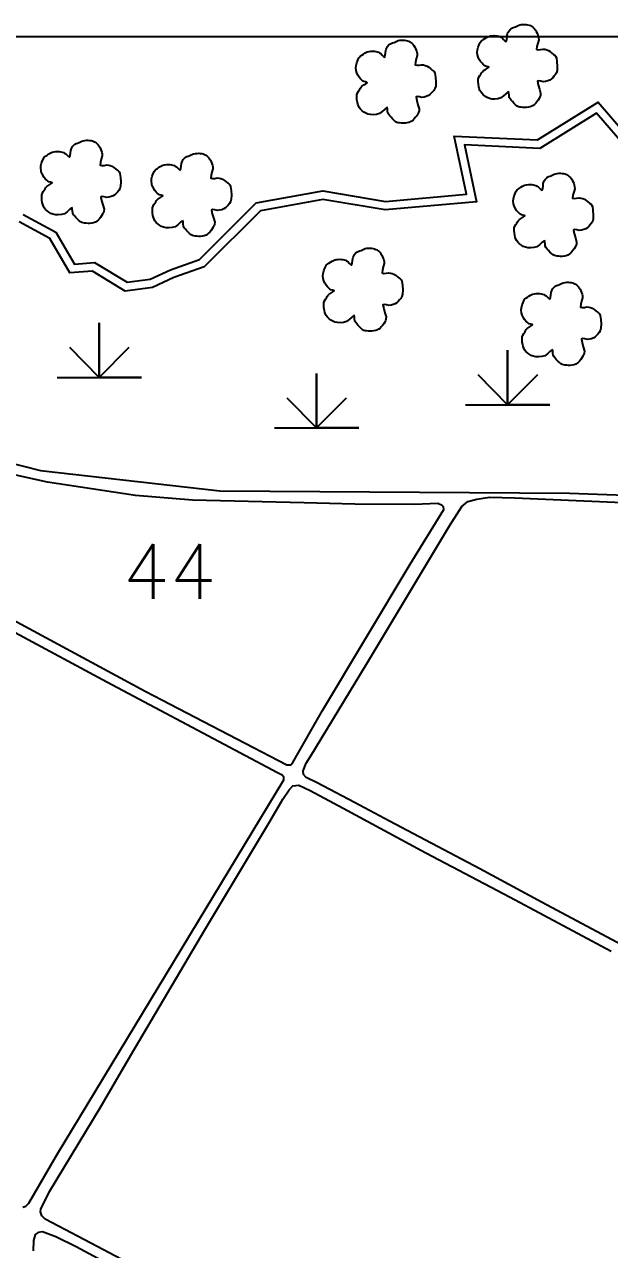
# Model space of a CAD drawing. Header units: millimetres. Extents: x 733975 to 738430, y 7821792 to 7824942.
# Drawn here: x 736078.7 to 736287.3, y 7823367.4 to 7823804.3 of the extents above; entities that cross this region are included whole.
import ezdxf
from ezdxf.enums import TextEntityAlignment as Align

# ---------------------------------------------------------------- set-up
doc = ezdxf.new("R2010")
doc.units = ezdxf.units.MM
doc.linetypes.add('CONTINUO', pattern=[0])
for name, color, linetype in [('0114001021', 1, 'Continuous'), ('0114001021023', 5, 'Continuous'), ('0114001021043', 5, 'Continuous'), ('0114001021044', 5, 'Continuous'), ('0114001021045', 5, 'Continuous'), ('0114001021046', 5, 'Continuous'), ("CURSOS_D'AGUA", 174, 'Continuous'), ('MALHA', 8, 'Continuous'), ('MARGEM', 5, 'Continuous'), ('MATO', 3, 'Continuous'), ('NÃO PLANTOU', 3, 'Continuous'), ('TEXTO', 7, 'Continuous')]:
    doc.layers.add(name, color=color, linetype=linetype)
doc.styles.add('Simplex', font='simplex.shx')

# ---------------------------------------------------------------- blocks, each defined once
blk = doc.blocks.new('Vegetação Brejo')
at = {"layer": 'MARGEM', "color": 54, "linetype": 'CONTINUO'}
for p, q in [((30072.76, 13774.94), (30072.76, 13797.29)), ((30072.76, 13797.29), (30072.76, 13774.94)), ((30072.76, 13774.94), (30060.66, 13787.2)), ((30060.66, 13787.2), (30072.76, 13774.94)), ((30072.76, 13774.94), (30084.95, 13787.15)), ((30084.95, 13787.15), (30072.76, 13774.94)), ((30055.5, 13774.94), (30072.76, 13774.94)), ((30072.76, 13774.94), (30090.02, 13774.94)), ((30090.02, 13774.94), (30072.76, 13774.94)), ((30072.76, 13774.94), (30072.76, 13774.94))]:
    blk.add_line(p, q, dxfattribs=at)

msp = doc.modelspace()

# ---------------------------------------------------------------- linework, layer by layer
at = {"layer": '0114001021', "ltscale": 80}
msp.add_lwpolyline([(736048.37, 7823654.35), (736084.36, 7823645.25), (736148.29, 7823637.98), (736273.05, 7823637.19), (736396.38, 7823632.81), (736448.83, 7823632.94), (736476.17, 7823633.22), (736536.46, 7823626.78), (736618.19, 7823617.84), (736649.92, 7823610.98), (736722.34, 7823596.54), (736770.37, 7823602.27), (736802.96, 7823592.25), (736846.1, 7823574.75)], dxfattribs=at)
at = {"layer": '0114001021023', "flags": 128}
msp.add_lwpolyline([(736129.5, 7823350.83), (736097.15, 7823368.32), (736089.78, 7823371.93), (736085.1, 7823373.68), (736083.55, 7823373.41), (736082.41, 7823372.7), (736081.89, 7823370.65), (736081.75, 7823366.91)], dxfattribs=at)
at = {"layer": '0114001021043'}
msp.add_lwpolyline([(736078.02, 7823382.46), (736079.14, 7823382.81), (736080.17, 7823383.89), (736090.08, 7823400.86), (736171.17, 7823534.93), (736171.12, 7823535.85), (736170.55, 7823536.55), (736168.94, 7823537.36), (736108.02, 7823569.73), (736037.88, 7823607.4)], dxfattribs=at)
at = {"layer": '0114001021044'}
msp.add_lwpolyline([(736065.5, 7823596.81), (736121.67, 7823566.59), (736172.18, 7823540.28), (736173.62, 7823540.24), (736174.38, 7823541.04), (736185, 7823559.59), (736216.29, 7823611.83), (736228.27, 7823631.3), (736228.12, 7823632.27), (736227.65, 7823632.79), (736226.07, 7823633.41), (736217.64, 7823633.06), (736196.55, 7823633.23), (736178.37, 7823633.73), (736138.58, 7823634.67), (736118.24, 7823636.3), (736086.84, 7823641.07), (736073.44, 7823644.03)], dxfattribs=at)
at = {"layer": '0114001021045'}
msp.add_lwpolyline([(736119.98, 7823360.39), (736097.82, 7823372.08), (736086.06, 7823378.24), (736084.89, 7823379.42), (736084.4, 7823380.86), (736084.47, 7823381.73), (736087.61, 7823388.1), (736105.68, 7823417.88), (736116.65, 7823436.67), (736142.97, 7823481.39), (736165.79, 7823519.51), (736170.83, 7823527.96), (736173.05, 7823531.31), (736174.41, 7823532.79), (736176.5, 7823533.06), (736180.59, 7823531.05), (736192.35, 7823524.83), (736221.87, 7823508.93), (736251.87, 7823493.08), (736287.95, 7823473.77)], dxfattribs=at)
at = {"layer": '0114001021046'}
msp.add_lwpolyline([(736296.98, 7823473.21), (736263.34, 7823491.18), (736241.1, 7823503.2), (736208.89, 7823520.15), (736196.36, 7823526.88), (736183.01, 7823533.82), (736179.1, 7823535.72), (736178.23, 7823536.84), (736178.01, 7823538.09), (736179.13, 7823540.91), (736180.83, 7823543.42), (736200.67, 7823576.17), (736230.21, 7823625.51), (736234.63, 7823632.37), (736236.79, 7823634.14), (736240.02, 7823634.98), (736244.49, 7823635.67), (736253.62, 7823635.51), (736305.64, 7823633.25)], dxfattribs=at)
at = {"layer": "CURSOS_D'AGUA", "color": 174, "linetype": 'Continuous'}
for points in [[(736078.19, 7823736.6), (736089.86, 7823730.28), (736096.45, 7823718.86), (736103.63, 7823719.44), (736115.24, 7823712.37), (736123.5, 7823713.43), (736130.8, 7823716.86), (736141.06, 7823720.52), (736161.34, 7823740.66), (736185.03, 7823744.99), (736207.38, 7823741.19), (736236.3, 7823743.81), (736231.89, 7823764.54), (736261.65, 7823763.14), (736283.28, 7823776.62), (736295.01, 7823762.99)], [(736294.68, 7823758.76), (736282.68, 7823772.71), (736262.44, 7823760.09), (736235.64, 7823761.36), (736239.94, 7823741.12), (736207.26, 7823738.16), (736185.05, 7823741.94), (736162.8, 7823737.87), (736142.7, 7823717.92), (736131.95, 7823714.08), (736124.35, 7823710.51), (736114.58, 7823709.26), (736102.9, 7823716.37), (736094.8, 7823715.71), (736087.68, 7823728.04), (736076.71, 7823733.99)]]:
    msp.add_lwpolyline(points, dxfattribs=at)
at = {"layer": 'MALHA', "color": 8}
msp.add_lwpolyline([(735484.81, 7823800), (738249.69, 7823800)], dxfattribs=at)
at = {"layer": 'MATO', "color": 94, "linetype": 'CONTINUO'}
for points in [[(736251.18, 7823780.27, 0), (736250.4, 7823779.6, 0), (736249.55, 7823778.83, 0), (736248.62, 7823778.12, 0), (736247.53, 7823777.82, 0), (736246.43, 7823777.7, 0), (736245.37, 7823777.74, 0), (736244.51, 7823777.93, 0), (736243.74, 7823778.24, 0), (736243.05, 7823778.65, 0), (736242.41, 7823779.13, 0), (736241.86, 7823779.67, 0), (736241.41, 7823780.26, 0), (736241.1, 7823780.82, 0), (736240.88, 7823781.43, 0), (736240.73, 7823782.11, 0), (736240.58, 7823783.02, 0), (736240.51, 7823783.95, 0), (736240.54, 7823784.85, 0), (736240.77, 7823785.51, 0), (736241.08, 7823786.08, 0), (736241.43, 7823786.57, 0), (736241.69, 7823787.03, 0), (736241.99, 7823787.45, 0), (736242.37, 7823787.85, 0), (736243.08, 7823788.32, 0), (736243.76, 7823788.75, 0), (736244.24, 7823789.12, 0), (736244.03, 7823789.27, 0), (736243.59, 7823789.38, 0), (736243.05, 7823789.5, 0), (736242.66, 7823789.73, 0), (736242.28, 7823790.04, 0), (736241.87, 7823790.47, 0), (736241.37, 7823791.1, 0), (736240.89, 7823791.84, 0), (736240.49, 7823792.65, 0), (736240.27, 7823793.48, 0), (736240.19, 7823794.35, 0), (736240.24, 7823795.24, 0), (736240.49, 7823796.22, 0), (736240.84, 7823797.14, 0), (736241.24, 7823797.94, 0), (736241.54, 7823798.36, 0), (736241.88, 7823798.66, 0), (736242.29, 7823798.91, 0), (736242.86, 7823799.33, 0), (736243.51, 7823799.73, 0), (736244.2, 7823800.08, 0), (736244.88, 7823800.25, 0), (736245.55, 7823800.33, 0), (736246.2, 7823800.35, 0), (736246.78, 7823800.32, 0), (736247.31, 7823800.24, 0), (736247.81, 7823800.12, 0), (736248.24, 7823799.98, 0), (736248.66, 7823799.78, 0), (736249.07, 7823799.53, 0), (736249.58, 7823798.98, 0), (736250.05, 7823798.51, 0), (736250.46, 7823798.29, 0), (736250.67, 7823798.93, 0), (736250.79, 7823799.78, 0), (736250.88, 7823800.66, 0), (736250.97, 7823801.05, 0), (736251.08, 7823801.34, 0), (736251.23, 7823801.61, 0), (736251.51, 7823802.06, 0), (736251.86, 7823802.51, 0), (736252.27, 7823802.92, 0), (736252.76, 7823803.15, 0), (736253.28, 7823803.33, 0), (736253.82, 7823803.49, 0), (736254.31, 7823803.73, 0), (736254.81, 7823803.96, 0), (736255.33, 7823804.16, 0), (736255.88, 7823804.26, 0), (736256.45, 7823804.31, 0), (736257.02, 7823804.31, 0), (736257.58, 7823804.28, 0), (736258.12, 7823804.21, 0), (736258.63, 7823804.09, 0), (736259.1, 7823803.9, 0), (736259.53, 7823803.67, 0), (736259.93, 7823803.4, 0), (736260.28, 7823803.1, 0), (736260.6, 7823802.76, 0), (736260.9, 7823802.35, 0), (736261.22, 7823801.84, 0), (736261.5, 7823801.28, 0), (736261.75, 7823800.68, 0), (736261.94, 7823800.14, 0), (736262.06, 7823799.53, 0), (736262.08, 7823798.81, 0), (736261.74, 7823797.63, 0), (736261.43, 7823796.47, 0), (736261.31, 7823795.5, 0), (736261.91, 7823795.33, 0), (736262.73, 7823795.38, 0), (736263.63, 7823795.53, 0), (736264.31, 7823795.46, 0), (736264.94, 7823795.31, 0), (736265.56, 7823795.07, 0), (736266.21, 7823794.64, 0), (736266.82, 7823794.14, 0), (736267.37, 7823793.63, 0), (736267.79, 7823793.4, 0), (736268.13, 7823793.06, 0), (736268.38, 7823792.48, 0), (736268.58, 7823791.05, 0), (736268.68, 7823789.45, 0), (736268.65, 7823787.91, 0), (736268.38, 7823787.04, 0), (736267.99, 7823786.38, 0), (736267.53, 7823785.87, 0), (736267.1, 7823785.34, 0), (736266.61, 7823784.88, 0), (736266.04, 7823784.51, 0), (736265.3, 7823784.21, 0), (736264.5, 7823784, 0), (736263.7, 7823783.88, 0), (736262.84, 7823784.11, 0), (736262.12, 7823784.24, 0), (736261.64, 7823784.06, 0), (736261.89, 7823782.79, 0), (736262.32, 7823781.29, 0), (736262.74, 7823779.79, 0), (736262.71, 7823779.03, 0), (736262.53, 7823778.46, 0), (736262.24, 7823777.98, 0), (736261.88, 7823777.36, 0), (736261.46, 7823776.77, 0), (736261, 7823776.24, 0), (736260.59, 7823775.81, 0), (736260.14, 7823775.45, 0), (736259.65, 7823775.16, 0), (736259.04, 7823774.93, 0), (736258.39, 7823774.78, 0), (736257.72, 7823774.68, 0), (736257.05, 7823774.67, 0), (736256.41, 7823774.71, 0), (736255.8, 7823774.8, 0), (736255.3, 7823774.86, 0), (736254.83, 7823774.98, 0), (736254.37, 7823775.21, 0), (736253.81, 7823775.68, 0), (736253.25, 7823776.23, 0), (736252.72, 7823776.82, 0), (736252.28, 7823777.28, 0), (736251.9, 7823777.75, 0), (736251.6, 7823778.28, 0), (736251.52, 7823779.08, 0), (736251.43, 7823779.85, 0), (736251.26, 7823780.49, 0)], [(736207.86, 7823774.7, 0), (736207.08, 7823774.03, 0), (736206.23, 7823773.27, 0), (736205.3, 7823772.55, 0), (736204.21, 7823772.25, 0), (736203.11, 7823772.14, 0), (736202.05, 7823772.18, 0), (736201.19, 7823772.36, 0), (736200.42, 7823772.67, 0), (736199.73, 7823773.08, 0), (736199.09, 7823773.56, 0), (736198.54, 7823774.1, 0), (736198.09, 7823774.69, 0), (736197.78, 7823775.25, 0), (736197.56, 7823775.86, 0), (736197.41, 7823776.54, 0), (736197.26, 7823777.45, 0), (736197.19, 7823778.39, 0), (736197.22, 7823779.28, 0), (736197.45, 7823779.94, 0), (736197.76, 7823780.51, 0), (736198.11, 7823781.01, 0), (736198.37, 7823781.46, 0), (736198.67, 7823781.88, 0), (736199.05, 7823782.28, 0), (736199.76, 7823782.75, 0), (736200.44, 7823783.18, 0), (736200.92, 7823783.55, 0), (736200.71, 7823783.7, 0), (736200.27, 7823783.81, 0), (736199.73, 7823783.93, 0), (736199.34, 7823784.16, 0), (736198.96, 7823784.48, 0), (736198.55, 7823784.9, 0), (736198.05, 7823785.53, 0), (736197.57, 7823786.27, 0), (736197.17, 7823787.08, 0), (736196.95, 7823787.91, 0), (736196.87, 7823788.78, 0), (736196.92, 7823789.67, 0), (736197.17, 7823790.65, 0), (736197.52, 7823791.58, 0), (736197.92, 7823792.37, 0), (736198.22, 7823792.79, 0), (736198.56, 7823793.09, 0), (736198.96, 7823793.34, 0), (736199.54, 7823793.76, 0), (736200.19, 7823794.17, 0), (736200.88, 7823794.51, 0), (736201.56, 7823794.68, 0), (736202.23, 7823794.76, 0), (736202.88, 7823794.78, 0), (736203.46, 7823794.75, 0), (736203.99, 7823794.67, 0), (736204.49, 7823794.55, 0), (736204.92, 7823794.41, 0), (736205.34, 7823794.22, 0), (736205.75, 7823793.96, 0), (736206.26, 7823793.41, 0), (736206.73, 7823792.95, 0), (736207.14, 7823792.72, 0), (736207.35, 7823793.36, 0), (736207.47, 7823794.21, 0), (736207.56, 7823795.09, 0), (736207.65, 7823795.48, 0), (736207.76, 7823795.77, 0), (736207.91, 7823796.04, 0), (736208.19, 7823796.49, 0), (736208.54, 7823796.94, 0), (736208.95, 7823797.35, 0), (736209.44, 7823797.58, 0), (736209.96, 7823797.76, 0), (736210.5, 7823797.92, 0), (736210.99, 7823798.16, 0), (736211.49, 7823798.39, 0), (736212.01, 7823798.59, 0), (736212.56, 7823798.69, 0), (736213.13, 7823798.74, 0), (736213.7, 7823798.75, 0), (736214.26, 7823798.72, 0), (736214.8, 7823798.64, 0), (736215.31, 7823798.52, 0), (736215.78, 7823798.33, 0), (736216.21, 7823798.1, 0), (736216.61, 7823797.83, 0), (736216.96, 7823797.53, 0), (736217.28, 7823797.19, 0), (736217.58, 7823796.78, 0), (736217.9, 7823796.27, 0), (736218.18, 7823795.71, 0), (736218.43, 7823795.11, 0), (736218.62, 7823794.57, 0), (736218.74, 7823793.97, 0), (736218.76, 7823793.25, 0), (736218.42, 7823792.06, 0), (736218.11, 7823790.9, 0), (736217.99, 7823789.93, 0), (736218.59, 7823789.76, 0), (736219.41, 7823789.82, 0), (736220.31, 7823789.96, 0), (736220.99, 7823789.89, 0), (736221.62, 7823789.74, 0), (736222.24, 7823789.5, 0), (736222.89, 7823789.07, 0), (736223.5, 7823788.57, 0), (736224.05, 7823788.06, 0), (736224.47, 7823787.83, 0), (736224.81, 7823787.5, 0), (736225.06, 7823786.92, 0), (736225.26, 7823785.48, 0), (736225.36, 7823783.88, 0), (736225.33, 7823782.35, 0), (736225.06, 7823781.48, 0), (736224.67, 7823780.82, 0), (736224.21, 7823780.3, 0), (736223.78, 7823779.77, 0), (736223.29, 7823779.31, 0), (736222.72, 7823778.94, 0), (736221.98, 7823778.64, 0), (736221.18, 7823778.44, 0), (736220.38, 7823778.31, 0), (736219.52, 7823778.54, 0), (736218.8, 7823778.67, 0), (736218.32, 7823778.49, 0), (736218.57, 7823777.22, 0), (736219, 7823775.72, 0), (736219.42, 7823774.23, 0), (736219.39, 7823773.47, 0), (736219.21, 7823772.89, 0), (736218.92, 7823772.41, 0), (736218.56, 7823771.79, 0), (736218.14, 7823771.21, 0), (736217.68, 7823770.67, 0), (736217.27, 7823770.24, 0), (736216.82, 7823769.88, 0), (736216.33, 7823769.59, 0), (736215.72, 7823769.37, 0), (736215.07, 7823769.21, 0), (736214.4, 7823769.12, 0), (736213.73, 7823769.1, 0), (736213.09, 7823769.15, 0), (736212.48, 7823769.23, 0), (736211.98, 7823769.29, 0), (736211.51, 7823769.41, 0), (736211.05, 7823769.64, 0), (736210.49, 7823770.11, 0), (736209.93, 7823770.67, 0), (736209.4, 7823771.25, 0), (736208.96, 7823771.71, 0), (736208.58, 7823772.19, 0), (736208.28, 7823772.71, 0), (736208.2, 7823773.51, 0), (736208.11, 7823774.28, 0), (736207.94, 7823774.92, 0)], [(736095.47, 7823738.96, 0), (736094.69, 7823738.29, 0), (736093.84, 7823737.53, 0), (736092.91, 7823736.81, 0), (736091.82, 7823736.52, 0), (736090.72, 7823736.4, 0), (736089.66, 7823736.44, 0), (736088.8, 7823736.62, 0), (736088.03, 7823736.93, 0), (736087.34, 7823737.34, 0), (736086.7, 7823737.82, 0), (736086.15, 7823738.37, 0), (736085.7, 7823738.95, 0), (736085.39, 7823739.51, 0), (736085.17, 7823740.12, 0), (736085.02, 7823740.81, 0), (736084.87, 7823741.71, 0), (736084.8, 7823742.65, 0), (736084.83, 7823743.54, 0), (736085.06, 7823744.2, 0), (736085.37, 7823744.77, 0), (736085.72, 7823745.27, 0), (736085.98, 7823745.72, 0), (736086.28, 7823746.14, 0), (736086.66, 7823746.54, 0), (736087.37, 7823747.01, 0), (736088.05, 7823747.45, 0), (736088.53, 7823747.81, 0), (736088.32, 7823747.97, 0), (736087.88, 7823748.07, 0), (736087.34, 7823748.19, 0), (736086.95, 7823748.42, 0), (736086.57, 7823748.74, 0), (736086.16, 7823749.16, 0), (736085.66, 7823749.79, 0), (736085.18, 7823750.53, 0), (736084.78, 7823751.34, 0), (736084.56, 7823752.18, 0), (736084.48, 7823753.04, 0), (736084.53, 7823753.94, 0), (736084.78, 7823754.91, 0), (736085.13, 7823755.84, 0), (736085.53, 7823756.64, 0), (736085.83, 7823757.06, 0), (736086.17, 7823757.35, 0), (736086.58, 7823757.6, 0), (736087.15, 7823758.02, 0), (736087.8, 7823758.43, 0), (736088.49, 7823758.77, 0), (736089.17, 7823758.94, 0), (736089.84, 7823759.03, 0), (736090.49, 7823759.04, 0), (736091.07, 7823759.01, 0), (736091.6, 7823758.93, 0), (736092.1, 7823758.81, 0), (736092.53, 7823758.67, 0), (736092.95, 7823758.48, 0), (736093.36, 7823758.22, 0), (736093.87, 7823757.67, 0), (736094.34, 7823757.21, 0), (736094.75, 7823756.98, 0), (736094.96, 7823757.62, 0), (736095.08, 7823758.47, 0), (736095.17, 7823759.35, 0), (736095.26, 7823759.74, 0), (736095.37, 7823760.03, 0), (736095.52, 7823760.3, 0), (736095.8, 7823760.75, 0), (736096.15, 7823761.21, 0), (736096.56, 7823761.62, 0), (736097.05, 7823761.85, 0), (736097.57, 7823762.02, 0), (736098.11, 7823762.18, 0), (736098.6, 7823762.42, 0), (736099.1, 7823762.66, 0), (736099.62, 7823762.85, 0), (736100.18, 7823762.95, 0), (736100.74, 7823763, 0), (736101.31, 7823763.01, 0), (736101.87, 7823762.98, 0), (736102.41, 7823762.9, 0), (736102.92, 7823762.78, 0), (736103.39, 7823762.59, 0), (736103.82, 7823762.36, 0), (736104.22, 7823762.09, 0), (736104.57, 7823761.79, 0), (736104.89, 7823761.45, 0), (736105.19, 7823761.04, 0), (736105.51, 7823760.53, 0), (736105.79, 7823759.97, 0), (736106.04, 7823759.37, 0), (736106.24, 7823758.83, 0), (736106.35, 7823758.23, 0), (736106.37, 7823757.51, 0), (736106.03, 7823756.33, 0), (736105.72, 7823755.16, 0), (736105.6, 7823754.19, 0), (736106.2, 7823754.02, 0), (736107.02, 7823754.08, 0), (736107.92, 7823754.22, 0), (736108.6, 7823754.15, 0), (736109.23, 7823754, 0), (736109.85, 7823753.76, 0), (736110.5, 7823753.33, 0), (736111.11, 7823752.84, 0), (736111.66, 7823752.33, 0), (736112.08, 7823752.09, 0), (736112.42, 7823751.76, 0), (736112.67, 7823751.18, 0), (736112.87, 7823749.74, 0), (736112.97, 7823748.14, 0), (736112.94, 7823746.61, 0), (736112.67, 7823745.74, 0), (736112.28, 7823745.08, 0), (736111.82, 7823744.56, 0), (736111.39, 7823744.03, 0), (736110.9, 7823743.57, 0), (736110.33, 7823743.2, 0), (736109.59, 7823742.91, 0), (736108.79, 7823742.7, 0), (736107.99, 7823742.57, 0), (736107.13, 7823742.8, 0), (736106.41, 7823742.93, 0), (736105.93, 7823742.75, 0), (736106.18, 7823741.49, 0), (736106.61, 7823739.98, 0), (736107.03, 7823738.49, 0), (736107, 7823737.73, 0), (736106.82, 7823737.15, 0), (736106.53, 7823736.67, 0), (736106.17, 7823736.05, 0), (736105.75, 7823735.47, 0), (736105.29, 7823734.93, 0), (736104.88, 7823734.5, 0), (736104.43, 7823734.14, 0), (736103.94, 7823733.85, 0), (736103.33, 7823733.63, 0), (736102.68, 7823733.47, 0), (736102.01, 7823733.38, 0), (736101.34, 7823733.36, 0), (736100.7, 7823733.41, 0), (736100.09, 7823733.49, 0), (736099.6, 7823733.55, 0), (736099.13, 7823733.68, 0), (736098.66, 7823733.9, 0), (736098.1, 7823734.37, 0), (736097.54, 7823734.93, 0), (736097.01, 7823735.52, 0), (736096.57, 7823735.97, 0), (736096.19, 7823736.45, 0), (736095.89, 7823736.97, 0), (736095.81, 7823737.77, 0), (736095.72, 7823738.54, 0), (736095.55, 7823739.18, 0)], [(736134.95, 7823734.32, 0), (736134.17, 7823733.65, 0), (736133.32, 7823732.88, 0), (736132.39, 7823732.17, 0), (736131.3, 7823731.87, 0), (736130.2, 7823731.76, 0), (736129.14, 7823731.8, 0), (736128.27, 7823731.98, 0), (736127.5, 7823732.29, 0), (736126.82, 7823732.7, 0), (736126.18, 7823733.18, 0), (736125.63, 7823733.72, 0), (736125.17, 7823734.31, 0), (736124.86, 7823734.87, 0), (736124.64, 7823735.48, 0), (736124.49, 7823736.16, 0), (736124.35, 7823737.07, 0), (736124.28, 7823738.01, 0), (736124.31, 7823738.9, 0), (736124.54, 7823739.56, 0), (736124.84, 7823740.13, 0), (736125.2, 7823740.62, 0), (736125.46, 7823741.08, 0), (736125.76, 7823741.5, 0), (736126.13, 7823741.9, 0), (736126.85, 7823742.37, 0), (736127.52, 7823742.8, 0), (736128, 7823743.17, 0), (736127.8, 7823743.32, 0), (736127.36, 7823743.43, 0), (736126.81, 7823743.55, 0), (736126.43, 7823743.78, 0), (736126.04, 7823744.1, 0), (736125.64, 7823744.52, 0), (736125.13, 7823745.15, 0), (736124.66, 7823745.89, 0), (736124.25, 7823746.7, 0), (736124.04, 7823747.53, 0), (736123.96, 7823748.4, 0), (736124.01, 7823749.29, 0), (736124.26, 7823750.27, 0), (736124.61, 7823751.2, 0), (736125, 7823751.99, 0), (736125.31, 7823752.41, 0), (736125.65, 7823752.71, 0), (736126.05, 7823752.96, 0), (736126.63, 7823753.38, 0), (736127.28, 7823753.79, 0), (736127.96, 7823754.13, 0), (736128.64, 7823754.3, 0), (736129.32, 7823754.38, 0), (736129.97, 7823754.4, 0), (736130.54, 7823754.37, 0), (736131.08, 7823754.29, 0), (736131.57, 7823754.17, 0), (736132.01, 7823754.03, 0), (736132.43, 7823753.84, 0), (736132.84, 7823753.58, 0), (736133.34, 7823753.03, 0), (736133.82, 7823752.57, 0), (736134.23, 7823752.34, 0), (736134.43, 7823752.98, 0), (736134.56, 7823753.83, 0), (736134.65, 7823754.71, 0), (736134.73, 7823755.1, 0), (736134.84, 7823755.39, 0), (736135, 7823755.66, 0), (736135.28, 7823756.11, 0), (736135.63, 7823756.56, 0), (736136.04, 7823756.97, 0), (736136.52, 7823757.2, 0), (736137.05, 7823757.38, 0), (736137.58, 7823757.54, 0), (736138.08, 7823757.78, 0), (736138.58, 7823758.01, 0), (736139.09, 7823758.21, 0), (736139.65, 7823758.31, 0), (736140.22, 7823758.36, 0), (736140.79, 7823758.37, 0), (736141.34, 7823758.34, 0), (736141.88, 7823758.26, 0), (736142.39, 7823758.14, 0), (736142.86, 7823757.95, 0), (736143.3, 7823757.72, 0), (736143.7, 7823757.45, 0), (736144.05, 7823757.15, 0), (736144.37, 7823756.81, 0), (736144.67, 7823756.4, 0), (736144.98, 7823755.89, 0), (736145.27, 7823755.33, 0), (736145.51, 7823754.73, 0), (736145.71, 7823754.19, 0), (736145.83, 7823753.59, 0), (736145.85, 7823752.87, 0), (736145.5, 7823751.68, 0), (736145.2, 7823750.52, 0), (736145.07, 7823749.55, 0), (736145.68, 7823749.38, 0), (736146.5, 7823749.44, 0), (736147.4, 7823749.58, 0), (736148.07, 7823749.51, 0), (736148.71, 7823749.36, 0), (736149.32, 7823749.12, 0), (736149.97, 7823748.69, 0), (736150.59, 7823748.19, 0), (736151.14, 7823747.68, 0), (736151.56, 7823747.45, 0), (736151.89, 7823747.12, 0), (736152.14, 7823746.54, 0), (736152.35, 7823745.1, 0), (736152.45, 7823743.5, 0), (736152.41, 7823741.97, 0), (736152.15, 7823741.09, 0), (736151.76, 7823740.44, 0), (736151.29, 7823739.92, 0), (736150.86, 7823739.39, 0), (736150.37, 7823738.93, 0), (736149.81, 7823738.56, 0), (736149.06, 7823738.26, 0), (736148.27, 7823738.05, 0), (736147.46, 7823737.93, 0), (736146.6, 7823738.16, 0), (736145.88, 7823738.29, 0), (736145.41, 7823738.11, 0), (736145.66, 7823736.84, 0), (736146.08, 7823735.34, 0), (736146.51, 7823733.85, 0), (736146.47, 7823733.08, 0), (736146.3, 7823732.51, 0), (736146, 7823732.03, 0), (736145.64, 7823731.41, 0), (736145.22, 7823730.83, 0), (736144.77, 7823730.29, 0), (736144.35, 7823729.86, 0), (736143.91, 7823729.5, 0), (736143.41, 7823729.21, 0), (736142.8, 7823728.99, 0), (736142.15, 7823728.83, 0), (736141.48, 7823728.74, 0), (736140.82, 7823728.72, 0), (736140.18, 7823728.77, 0), (736139.57, 7823728.85, 0), (736139.07, 7823728.91, 0), (736138.6, 7823729.03, 0), (736138.13, 7823729.26, 0), (736137.57, 7823729.73, 0), (736137.01, 7823730.29, 0), (736136.49, 7823730.87, 0), (736136.04, 7823731.33, 0), (736135.67, 7823731.81, 0), (736135.37, 7823732.33, 0), (736135.28, 7823733.13, 0), (736135.2, 7823733.9, 0), (736135.03, 7823734.54, 0)], [(736264.02, 7823727.2, 0), (736263.24, 7823726.53, 0), (736262.39, 7823725.76, 0), (736261.46, 7823725.05, 0), (736260.37, 7823724.75, 0), (736259.27, 7823724.63, 0), (736258.21, 7823724.67, 0), (736257.34, 7823724.86, 0), (736256.58, 7823725.17, 0), (736255.89, 7823725.58, 0), (736255.25, 7823726.06, 0), (736254.7, 7823726.6, 0), (736254.25, 7823727.19, 0), (736253.94, 7823727.75, 0), (736253.71, 7823728.36, 0), (736253.57, 7823729.04, 0), (736253.42, 7823729.95, 0), (736253.35, 7823730.88, 0), (736253.38, 7823731.78, 0), (736253.61, 7823732.44, 0), (736253.92, 7823733.01, 0), (736254.27, 7823733.5, 0), (736254.53, 7823733.96, 0), (736254.83, 7823734.38, 0), (736255.2, 7823734.78, 0), (736255.92, 7823735.25, 0), (736256.6, 7823735.68, 0), (736257.08, 7823736.05, 0), (736256.87, 7823736.2, 0), (736256.43, 7823736.31, 0), (736255.89, 7823736.43, 0), (736255.5, 7823736.66, 0), (736255.11, 7823736.97, 0), (736254.71, 7823737.4, 0), (736254.21, 7823738.03, 0), (736253.73, 7823738.77, 0), (736253.33, 7823739.58, 0), (736253.11, 7823740.41, 0), (736253.03, 7823741.28, 0), (736253.08, 7823742.17, 0), (736253.33, 7823743.15, 0), (736253.68, 7823744.07, 0), (736254.08, 7823744.87, 0), (736254.38, 7823745.29, 0), (736254.72, 7823745.59, 0), (736255.12, 7823745.84, 0), (736255.7, 7823746.26, 0), (736256.35, 7823746.66, 0), (736257.03, 7823747.01, 0), (736257.72, 7823747.18, 0), (736258.39, 7823747.26, 0), (736259.04, 7823747.28, 0), (736259.62, 7823747.25, 0), (736260.15, 7823747.17, 0), (736260.64, 7823747.05, 0), (736261.08, 7823746.91, 0), (736261.5, 7823746.71, 0), (736261.91, 7823746.46, 0), (736262.42, 7823745.91, 0), (736262.89, 7823745.44, 0), (736263.3, 7823745.22, 0), (736263.5, 7823745.86, 0), (736263.63, 7823746.71, 0), (736263.72, 7823747.59, 0), (736263.81, 7823747.98, 0), (736263.92, 7823748.27, 0), (736264.07, 7823748.54, 0), (736264.35, 7823748.99, 0), (736264.7, 7823749.44, 0), (736265.11, 7823749.85, 0), (736265.6, 7823750.08, 0), (736266.12, 7823750.26, 0), (736266.66, 7823750.42, 0), (736267.15, 7823750.66, 0), (736267.65, 7823750.89, 0), (736268.17, 7823751.09, 0), (736268.72, 7823751.19, 0), (736269.29, 7823751.24, 0), (736269.86, 7823751.24, 0), (736270.42, 7823751.21, 0), (736270.95, 7823751.14, 0), (736271.47, 7823751.02, 0), (736271.94, 7823750.83, 0), (736272.37, 7823750.6, 0), (736272.77, 7823750.33, 0), (736273.12, 7823750.03, 0), (736273.44, 7823749.69, 0), (736273.74, 7823749.28, 0), (736274.05, 7823748.77, 0), (736274.34, 7823748.21, 0), (736274.59, 7823747.61, 0), (736274.78, 7823747.07, 0), (736274.9, 7823746.46, 0), (736274.92, 7823745.74, 0), (736274.58, 7823744.56, 0), (736274.27, 7823743.4, 0), (736274.15, 7823742.43, 0), (736274.75, 7823742.26, 0), (736275.57, 7823742.32, 0), (736276.47, 7823742.46, 0), (736277.14, 7823742.39, 0), (736277.78, 7823742.24, 0), (736278.4, 7823742, 0), (736279.05, 7823741.57, 0), (736279.66, 7823741.07, 0), (736280.21, 7823740.56, 0), (736280.63, 7823740.33, 0), (736280.96, 7823739.99, 0), (736281.22, 7823739.41, 0), (736281.42, 7823737.98, 0), (736281.52, 7823736.38, 0), (736281.49, 7823734.84, 0), (736281.22, 7823733.97, 0), (736280.83, 7823733.31, 0), (736280.37, 7823732.8, 0), (736279.94, 7823732.27, 0), (736279.45, 7823731.81, 0), (736278.88, 7823731.44, 0), (736278.14, 7823731.14, 0), (736277.34, 7823730.93, 0), (736276.54, 7823730.81, 0), (736275.68, 7823731.04, 0), (736274.96, 7823731.17, 0), (736274.48, 7823730.99, 0), (736274.73, 7823729.72, 0), (736275.16, 7823728.22, 0), (736275.58, 7823726.72, 0), (736275.55, 7823725.96, 0), (736275.37, 7823725.39, 0), (736275.08, 7823724.91, 0), (736274.72, 7823724.29, 0), (736274.3, 7823723.7, 0), (736273.84, 7823723.17, 0), (736273.43, 7823722.74, 0), (736272.98, 7823722.38, 0), (736272.49, 7823722.09, 0), (736271.88, 7823721.86, 0), (736271.23, 7823721.71, 0), (736270.55, 7823721.61, 0), (736269.89, 7823721.6, 0), (736269.25, 7823721.64, 0), (736268.64, 7823721.73, 0), (736268.14, 7823721.79, 0), (736267.67, 7823721.91, 0), (736267.21, 7823722.14, 0), (736266.64, 7823722.61, 0), (736266.09, 7823723.16, 0), (736265.56, 7823723.75, 0), (736265.12, 7823724.21, 0), (736264.74, 7823724.69, 0), (736264.44, 7823725.21, 0), (736264.36, 7823726.01, 0), (736264.27, 7823726.78, 0), (736264.1, 7823727.42, 0)], [(736196.08, 7823700.49, 0), (736195.3, 7823699.82, 0), (736194.45, 7823699.06, 0), (736193.52, 7823698.34, 0), (736192.43, 7823698.04, 0), (736191.33, 7823697.93, 0), (736190.27, 7823697.97, 0), (736189.4, 7823698.15, 0), (736188.63, 7823698.46, 0), (736187.95, 7823698.87, 0), (736187.31, 7823699.35, 0), (736186.76, 7823699.89, 0), (736186.3, 7823700.48, 0), (736185.99, 7823701.04, 0), (736185.77, 7823701.65, 0), (736185.63, 7823702.34, 0), (736185.48, 7823703.24, 0), (736185.41, 7823704.18, 0), (736185.44, 7823705.07, 0), (736185.67, 7823705.73, 0), (736185.98, 7823706.3, 0), (736186.33, 7823706.8, 0), (736186.59, 7823707.25, 0), (736186.89, 7823707.67, 0), (736187.26, 7823708.07, 0), (736187.98, 7823708.54, 0), (736188.65, 7823708.97, 0), (736189.14, 7823709.34, 0), (736188.93, 7823709.49, 0), (736188.49, 7823709.6, 0), (736187.94, 7823709.72, 0), (736187.56, 7823709.95, 0), (736187.17, 7823710.27, 0), (736186.77, 7823710.69, 0), (736186.27, 7823711.32, 0), (736185.79, 7823712.06, 0), (736185.39, 7823712.87, 0), (736185.17, 7823713.7, 0), (736185.09, 7823714.57, 0), (736185.14, 7823715.46, 0), (736185.39, 7823716.44, 0), (736185.74, 7823717.37, 0), (736186.14, 7823718.16, 0), (736186.44, 7823718.58, 0), (736186.78, 7823718.88, 0), (736187.18, 7823719.13, 0), (736187.76, 7823719.55, 0), (736188.41, 7823719.96, 0), (736189.09, 7823720.3, 0), (736189.78, 7823720.47, 0), (736190.45, 7823720.55, 0), (736191.1, 7823720.57, 0), (736191.68, 7823720.54, 0), (736192.21, 7823720.46, 0), (736192.7, 7823720.34, 0), (736193.14, 7823720.2, 0), (736193.56, 7823720.01, 0), (736193.97, 7823719.75, 0), (736194.47, 7823719.2, 0), (736194.95, 7823718.74, 0), (736195.36, 7823718.51, 0), (736195.56, 7823719.15, 0), (736195.69, 7823720, 0), (736195.78, 7823720.88, 0), (736195.87, 7823721.27, 0), (736195.98, 7823721.56, 0), (736196.13, 7823721.83, 0), (736196.41, 7823722.28, 0), (736196.76, 7823722.73, 0), (736197.17, 7823723.14, 0), (736197.66, 7823723.37, 0), (736198.18, 7823723.55, 0), (736198.72, 7823723.71, 0), (736199.21, 7823723.95, 0), (736199.71, 7823724.18, 0), (736200.22, 7823724.38, 0), (736200.78, 7823724.48, 0), (736201.35, 7823724.53, 0), (736201.92, 7823724.54, 0), (736202.48, 7823724.51, 0), (736203.01, 7823724.43, 0), (736203.53, 7823724.31, 0), (736204, 7823724.12, 0), (736204.43, 7823723.89, 0), (736204.83, 7823723.62, 0), (736205.18, 7823723.32, 0), (736205.5, 7823722.98, 0), (736205.8, 7823722.57, 0), (736206.11, 7823722.06, 0), (736206.4, 7823721.5, 0), (736206.65, 7823720.9, 0), (736206.84, 7823720.36, 0), (736206.96, 7823719.76, 0), (736206.98, 7823719.04, 0), (736206.64, 7823717.85, 0), (736206.33, 7823716.69, 0), (736206.21, 7823715.72, 0), (736206.81, 7823715.55, 0), (736207.63, 7823715.61, 0), (736208.53, 7823715.75, 0), (736209.2, 7823715.68, 0), (736209.84, 7823715.53, 0), (736210.46, 7823715.29, 0), (736211.11, 7823714.86, 0), (736211.72, 7823714.36, 0), (736212.27, 7823713.85, 0), (736212.69, 7823713.62, 0), (736213.02, 7823713.29, 0), (736213.27, 7823712.71, 0), (736213.48, 7823711.27, 0), (736213.58, 7823709.67, 0), (736213.55, 7823708.14, 0), (736213.28, 7823707.27, 0), (736212.89, 7823706.61, 0), (736212.43, 7823706.09, 0), (736211.99, 7823705.56, 0), (736211.5, 7823705.1, 0), (736210.94, 7823704.73, 0), (736210.2, 7823704.43, 0), (736209.4, 7823704.23, 0), (736208.6, 7823704.1, 0), (736207.74, 7823704.33, 0), (736207.02, 7823704.46, 0), (736206.54, 7823704.28, 0), (736206.79, 7823703.02, 0), (736207.22, 7823701.51, 0), (736207.64, 7823700.02, 0), (736207.61, 7823699.26, 0), (736207.43, 7823698.68, 0), (736207.14, 7823698.2, 0), (736206.78, 7823697.58, 0), (736206.36, 7823697, 0), (736205.9, 7823696.46, 0), (736205.49, 7823696.03, 0), (736205.04, 7823695.67, 0), (736204.54, 7823695.38, 0), (736203.94, 7823695.16, 0), (736203.28, 7823695, 0), (736202.61, 7823694.91, 0), (736201.95, 7823694.89, 0), (736201.31, 7823694.94, 0), (736200.7, 7823695.02, 0), (736200.2, 7823695.08, 0), (736199.73, 7823695.2, 0), (736199.27, 7823695.43, 0), (736198.7, 7823695.9, 0), (736198.15, 7823696.46, 0), (736197.62, 7823697.04, 0), (736197.18, 7823697.5, 0), (736196.8, 7823697.98, 0), (736196.5, 7823698.5, 0), (736196.42, 7823699.3, 0), (736196.33, 7823700.07, 0), (736196.16, 7823700.71, 0)], [(736266.83, 7823688.32, 0), (736266.05, 7823687.65, 0), (736265.2, 7823686.88, 0), (736264.27, 7823686.17, 0), (736263.18, 7823685.87, 0), (736262.08, 7823685.75, 0), (736261.02, 7823685.79, 0), (736260.15, 7823685.98, 0), (736259.38, 7823686.29, 0), (736258.7, 7823686.69, 0), (736258.06, 7823687.18, 0), (736257.51, 7823687.72, 0), (736257.05, 7823688.31, 0), (736256.74, 7823688.87, 0), (736256.52, 7823689.48, 0), (736256.37, 7823690.16, 0), (736256.23, 7823691.07, 0), (736256.16, 7823692, 0), (736256.19, 7823692.9, 0), (736256.42, 7823693.56, 0), (736256.73, 7823694.12, 0), (736257.08, 7823694.62, 0), (736257.34, 7823695.08, 0), (736257.64, 7823695.5, 0), (736258.01, 7823695.9, 0), (736258.73, 7823696.37, 0), (736259.4, 7823696.8, 0), (736259.89, 7823697.17, 0), (736259.68, 7823697.32, 0), (736259.24, 7823697.43, 0), (736258.69, 7823697.55, 0), (736258.31, 7823697.78, 0), (736257.92, 7823698.09, 0), (736257.52, 7823698.52, 0), (736257.01, 7823699.15, 0), (736256.54, 7823699.89, 0), (736256.14, 7823700.7, 0), (736255.92, 7823701.53, 0), (736255.84, 7823702.4, 0), (736255.89, 7823703.29, 0), (736256.14, 7823704.27, 0), (736256.49, 7823705.19, 0), (736256.88, 7823705.99, 0), (736257.19, 7823706.41, 0), (736257.53, 7823706.71, 0), (736257.93, 7823706.96, 0), (736258.51, 7823707.38, 0), (736259.16, 7823707.78, 0), (736259.84, 7823708.13, 0), (736260.53, 7823708.3, 0), (736261.2, 7823708.38, 0), (736261.85, 7823708.4, 0), (736262.42, 7823708.37, 0), (736262.96, 7823708.29, 0), (736263.45, 7823708.17, 0), (736263.89, 7823708.03, 0), (736264.31, 7823707.83, 0), (736264.72, 7823707.58, 0), (736265.22, 7823707.03, 0), (736265.7, 7823706.56, 0), (736266.11, 7823706.34, 0), (736266.31, 7823706.98, 0), (736266.44, 7823707.83, 0), (736266.53, 7823708.71, 0), (736266.62, 7823709.1, 0), (736266.72, 7823709.39, 0), (736266.88, 7823709.66, 0), (736267.16, 7823710.11, 0), (736267.51, 7823710.56, 0), (736267.92, 7823710.97, 0), (736268.41, 7823711.2, 0), (736268.93, 7823711.38, 0), (736269.47, 7823711.54, 0), (736269.96, 7823711.78, 0), (736270.46, 7823712.01, 0), (736270.97, 7823712.21, 0), (736271.53, 7823712.31, 0), (736272.1, 7823712.36, 0), (736272.67, 7823712.36, 0), (736273.23, 7823712.33, 0), (736273.76, 7823712.26, 0), (736274.27, 7823712.13, 0), (736274.74, 7823711.95, 0), (736275.18, 7823711.72, 0), (736275.58, 7823711.45, 0), (736275.93, 7823711.15, 0), (736276.25, 7823710.8, 0), (736276.55, 7823710.4, 0), (736276.86, 7823709.89, 0), (736277.15, 7823709.33, 0), (736277.39, 7823708.73, 0), (736277.59, 7823708.19, 0), (736277.71, 7823707.58, 0), (736277.73, 7823706.86, 0), (736277.38, 7823705.68, 0), (736277.08, 7823704.52, 0), (736276.96, 7823703.55, 0), (736277.56, 7823703.37, 0), (736278.38, 7823703.43, 0), (736279.28, 7823703.58, 0), (736279.95, 7823703.51, 0), (736280.59, 7823703.36, 0), (736281.2, 7823703.12, 0), (736281.86, 7823702.69, 0), (736282.47, 7823702.19, 0), (736283.02, 7823701.68, 0), (736283.44, 7823701.45, 0), (736283.77, 7823701.11, 0), (736284.02, 7823700.53, 0), (736284.23, 7823699.1, 0), (736284.33, 7823697.5, 0), (736284.3, 7823695.96, 0), (736284.03, 7823695.09, 0), (736283.64, 7823694.43, 0), (736283.17, 7823693.92, 0), (736282.74, 7823693.39, 0), (736282.25, 7823692.93, 0), (736281.69, 7823692.56, 0), (736280.94, 7823692.26, 0), (736280.15, 7823692.05, 0), (736279.34, 7823691.93, 0), (736278.49, 7823692.16, 0), (736277.77, 7823692.29, 0), (736277.29, 7823692.11, 0), (736277.54, 7823690.84, 0), (736277.96, 7823689.33, 0), (736278.39, 7823687.84, 0), (736278.35, 7823687.08, 0), (736278.18, 7823686.51, 0), (736277.88, 7823686.03, 0), (736277.52, 7823685.41, 0), (736277.11, 7823684.82, 0), (736276.65, 7823684.29, 0), (736276.23, 7823683.86, 0), (736275.79, 7823683.5, 0), (736275.29, 7823683.21, 0), (736274.68, 7823682.98, 0), (736274.03, 7823682.82, 0), (736273.36, 7823682.73, 0), (736272.7, 7823682.72, 0), (736272.06, 7823682.76, 0), (736271.45, 7823682.85, 0), (736270.95, 7823682.91, 0), (736270.48, 7823683.03, 0), (736270.01, 7823683.26, 0), (736269.45, 7823683.73, 0), (736268.9, 7823684.28, 0), (736268.37, 7823684.87, 0), (736267.93, 7823685.33, 0), (736267.55, 7823685.8, 0), (736267.25, 7823686.33, 0), (736267.17, 7823687.13, 0), (736267.08, 7823687.9, 0), (736266.91, 7823688.54, 0)]]:
    msp.add_polyline3d(points, dxfattribs=at)

# ---------------------------------------------------------------- block references
at = {"layer": 'NÃO PLANTOU', "xscale": 0.8703751379462578, "yscale": 0.8703751379462578, "zscale": 0.8703751379462578}
for p in [(709930.74, 7811689.08), (710076.42, 7811679.35), (710008.26, 7811671.05)]:
    msp.add_blockref('Vegetação Brejo', p, dxfattribs=at)

# ---------------------------------------------------------------- texts
at = {"layer": 'TEXTO', "linetype": 'ByBlock', "style": 'Simplex'}
msp.add_text('44', height=19.5, dxfattribs=at).set_placement((736130.38, 7823599.45), align=Align.CENTER)

doc.saveas('drawing.dxf')
